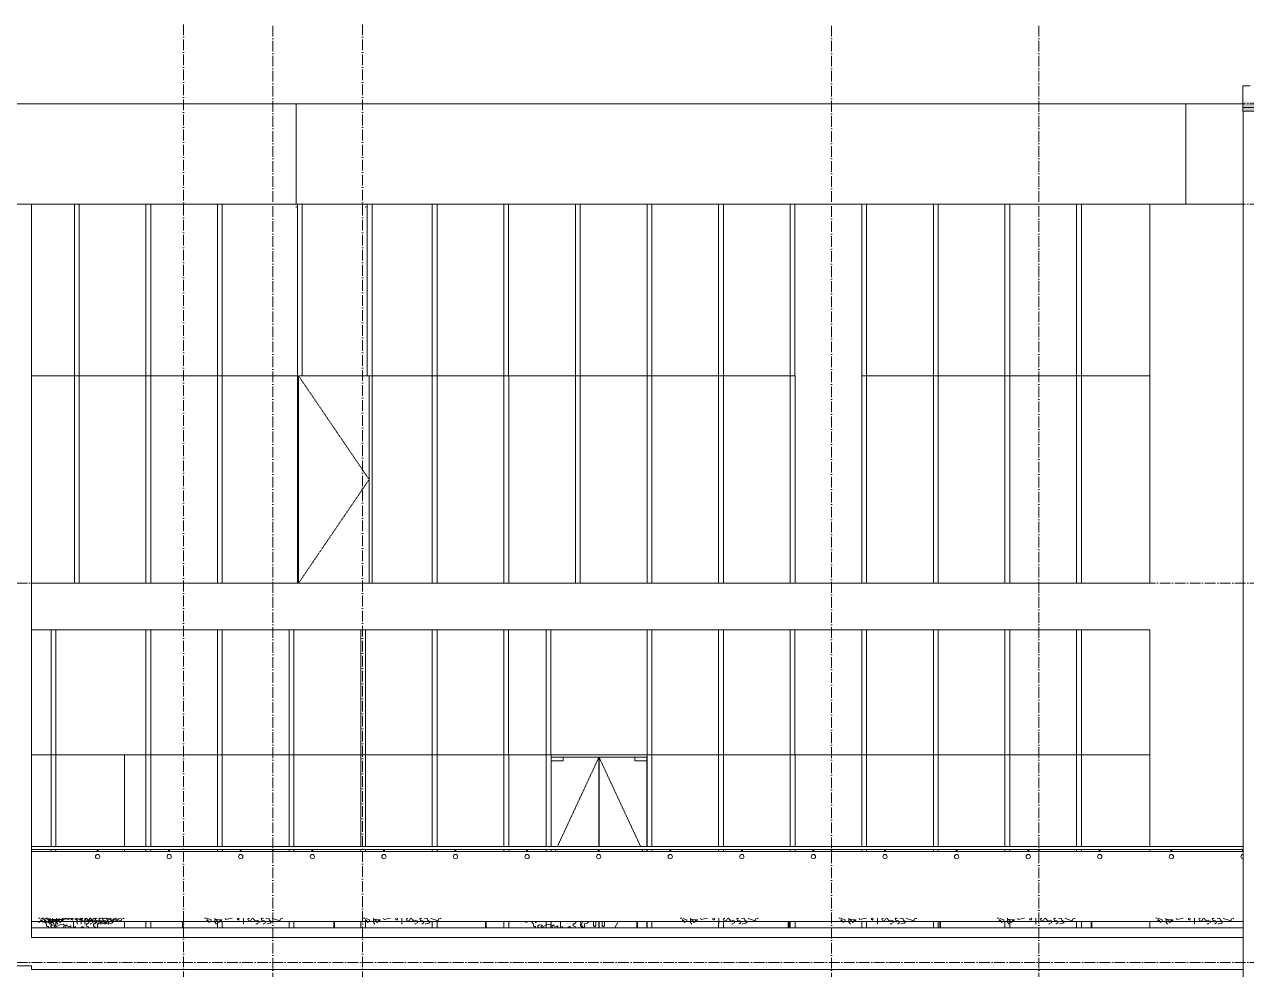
# Model space of a CAD drawing. Header units: millimetres. Extents: x -15601 to 112004, y -15912 to 94410.
# Drawn here: x 5729 to 22801, y 81200 to 94410 of the extents above; entities that cross this region are included whole.
import ezdxf

# ---------------------------------------------------------------- set-up
doc = ezdxf.new("R2010")
doc.units = ezdxf.units.MM
doc.linetypes.add('Dash 1_16_', pattern=[3.175, 1.5875, -1.5875])
doc.linetypes.add('Grid Line', pattern=[4.2, 3, -0.6, 0, -0.6])
for name, color, linetype, lineweight in [('A-DOOR', 31, 'Continuous', 5), ('A-DOOR-GLAZ', 152, 'Continuous', 5), ('A-GLAZ-CWMG', 55, 'Continuous', 5), ('CUA', 31, 'Continuous', 9), ('G-IMPT', 8, 'Continuous', 5), ('KINH', 152, 'Continuous', 5), ('L-SITE', 91, 'Continuous', 5), ('NET CAT', 3, 'Continuous', 5), ('NET THAY 1', 41, 'Continuous', 5), ('NET THAY 2', 55, 'Continuous', 5), ('NET-CAT', 3, 'Continuous', 15), ('NET-THAY', 2, 'Continuous', 9), ('TRUC', 225, 'Continuous', 5)]:
    doc.layers.add(name, color=color, linetype=linetype, lineweight=lineweight)

# ---------------------------------------------------------------- blocks, each defined once
blk = doc.blocks.new('Railing - NBS_RailInfillPnl_Post-V128-B-B')
at = {"layer": 'NET THAY 2'}
for p, q in [((-6441, 81920), (-6451, 81920)), ((-6451, 81920), (-6451, 81835)), ((-6441, 81835), (-6441, 81920))]:
    blk.add_line(p, q, dxfattribs=at)
blk = doc.blocks.new('Railing - Railing-1431376-B-B')
at = {"layer": 'NET THAY 1'}
blk.add_line((5825, 81785), (22751, 81785), dxfattribs=at)
for p in [(14387, -50), (16503, -50), (18619, -50), (20734, -50), (22850, -50), (24966, -50), (27081, -50)]:
    blk.add_blockref('Railing - NBS_RailInfillPnl_Post-V128-B-B', p)
blk = doc.blocks.new('Top Rail Type - Top Rail_Internal_-1431379-B-B')
at = {"layer": 'NET THAY 1'}
for p, q in [((5825, 82850), (22751, 82850)), ((5825, 81870), (7936, 81870)), ((7946, 81870), (10052, 81870)), ((10062, 81870), (12167, 81870)), ((12177, 81870), (14283, 81870)), ((14293, 81870), (16399, 81870)), ((16409, 81870), (18514, 81870)), ((18524, 81870), (20630, 81870)), ((20640, 81870), (22751, 81870))]:
    blk.add_line(p, q, dxfattribs=at)
blk = doc.blocks.new('Handrail Type - Handrail_Internal_-1431390-B-B')
at = {"layer": 'NET THAY 1'}
for p, q in [((22751, 82921), (5825, 82921)), ((5825, 82879), (22751, 82879))]:
    blk.add_line(p, q, dxfattribs=at)
blk = doc.blocks.new('ALB-RAILING 32 - ALB-BALUSTER-V132-B-B')
at = {"layer": 'NET THAY 1'}
blk.add_line((22744, 82885), (22744, 82850), dxfattribs=at)
for start, end in [(90, 180), (180, 270)]:
    blk.add_arc((22751, 82779), 30, start, end, dxfattribs=at)
blk = doc.blocks.new('ALB-RAILING 32 - ALB-BALUSTER-V133-B-B')
at = {"layer": 'NET THAY 1'}
for p, q in [((21744, 82885), (21744, 82850)), ((21758, 82850), (21758, 82885))]:
    blk.add_line(p, q, dxfattribs=at)
for start, end in [(0, 180), (180, 0)]:
    blk.add_arc((21751, 82779), 30, start, end, dxfattribs=at)
blk = doc.blocks.new('ALB-RAILING 32 - ALB-BALUSTER-V131-B-B')
at = {"layer": 'NET THAY 1'}
for p, q in [((323, 82935), (323, 82900)), ((337, 82900), (337, 82935))]:
    blk.add_line(p, q, dxfattribs=at)
for start, end in [(360, 180), (180, 0)]:
    blk.add_arc((330, 82829), 30, start, end, dxfattribs=at)
blk = doc.blocks.new('System Panel - Glazed-1983046-B-B')
at = {"layer": 'KINH'}
for p, q in [((21451, 89500), (20493, 89500)), ((20493, 86600), (21451, 86600))]:
    blk.add_line(p, q, dxfattribs=at)
blk = doc.blocks.new('System Panel - Glazed-1983042-B-B')
at = {"layer": 'KINH'}
for p, q in [((20426, 89500), (19493, 89500)), ((19493, 86600), (20426, 86600))]:
    blk.add_line(p, q, dxfattribs=at)
blk = doc.blocks.new('System Panel - Glazed-1983047-B-B')
at = {"layer": 'KINH'}
for p, q in [((11426, 89500), (10584, 89500)), ((10584, 86600), (11426, 86600))]:
    blk.add_line(p, q, dxfattribs=at)
blk = doc.blocks.new('M_Door-Curtain-Wall-Single-Glass - M_Door-Curtain-Wall-Single-Glass-1983043-B-B')
at = {"layer": 'A-DOOR'}
for p, q in [((9557, 89500), (10544, 89500)), ((9557, 89500), (9557, 86600)), ((10544, 86600), (10544, 89500)), ((10544, 86600), (9557, 86600))]:
    blk.add_line(p, q, dxfattribs=at)
at = {"layer": 'CUA', "linetype": 'Dash 1_16_', "lineweight": 5}
for p in [(9557, 89500), (9557, 86600)]:
    blk.add_line(p, (10544, 88050), dxfattribs=at)
blk = doc.blocks.new('System Panel - Glazed-1983048-B-B')
at = {"layer": 'KINH'}
for p, q in [((9544, 89500), (8493, 89500)), ((9544, 86600), (9544, 89500)), ((8493, 86600), (9544, 86600))]:
    blk.add_line(p, q, dxfattribs=at)
blk = doc.blocks.new('System Panel - Glazed-1983049-B-B')
at = {"layer": 'KINH'}
for p, q in [((6426, 89500), (5826, 89500)), ((5826, 89500), (5826, 86600)), ((5826, 86600), (6426, 86600))]:
    blk.add_line(p, q, dxfattribs=at)
blk = doc.blocks.new('System Panel - Glazed-V144-B-B')
at = {"layer": 'KINH'}
blk.add_line((21451, 84200), (20493, 84200), dxfattribs=at)
blk = doc.blocks.new('System Panel - Glazed-V145-B-B')
at = {"layer": 'KINH'}
blk.add_line((20426, 84200), (19493, 84200), dxfattribs=at)
blk = doc.blocks.new('CUA KINH BAN LE SAN MO 2 HUONG - Type 1-1983050-B-B')
at = {"layer": 'A-DOOR-GLAZ'}
for p, q in [((13754, 84169), (13253, 84169)), ((13754, 82920), (13754, 84169)), ((14257, 84169), (13755, 84169)), ((13755, 84169), (13755, 82920)), ((13088, 84119), (13088, 82920)), ((14422, 82920), (14422, 84119)), ((13088, 82880), (13088, 82850)), ((14422, 82850), (14422, 82880)), ((13088, 81870), (13088, 81785)), ((13754, 81786), (13754, 81870)), ((13755, 81870), (13755, 81786)), ((14422, 81785), (14422, 81870))]:
    blk.add_line(p, q, dxfattribs=at)
at = {"layer": 'CUA', "lineweight": 5}
for p, q in [((14426, 84200), (13084, 84200)), ((13087, 82920), (13087, 84170)), ((13087, 84170), (14423, 84170)), ((13253, 84169), (13088, 84169)), ((13088, 84169), (13088, 84119)), ((13253, 84119), (13253, 84169)), ((14422, 84169), (14257, 84169)), ((14257, 84169), (14257, 84119)), ((14422, 84119), (14422, 84169)), ((14423, 84170), (14423, 82920)), ((13088, 84119), (13253, 84119)), ((14257, 84119), (14422, 84119)), ((13087, 82850), (13087, 82880)), ((14423, 82880), (14423, 82850)), ((13087, 81785), (13087, 81870)), ((13679, 81870), (13679, 81850)), ((13709, 81850), (13709, 81870)), ((13800, 81870), (13800, 81850)), ((13830, 81850), (13830, 81870)), ((14423, 81870), (14423, 81785))]:
    blk.add_line(p, q, dxfattribs=at)
at = {"layer": 'CUA', "linetype": 'Dash 1_16_', "lineweight": 5}
for p, q in [((13754, 84169), (13174, 82920)), ((13754, 84169), (13174, 82920)), ((13755, 84169), (14336, 82920)), ((13755, 84169), (14336, 82920)), ((13155, 82880), (13141, 82850)), ((13155, 82880), (13141, 82850)), ((14355, 82880), (14369, 82850)), ((14355, 82880), (14369, 82850)), ((13492, 81870), (13531, 81786)), ((13492, 81870), (13531, 81786)), ((14018, 81870), (13979, 81786)), ((14018, 81870), (13979, 81786))]:
    blk.add_line(p, q, dxfattribs=at)
at = {"layer": 'CUA', "lineweight": 5, "flags": 128}
for points in [[(13679, 81850), (13679, 81849), (13679, 81847), (13679, 81846), (13679, 81844), (13679, 81843), (13679, 81842), (13679, 81840), (13679, 81839), (13679, 81838), (13679, 81836), (13679, 81835), (13679, 81834), (13679, 81833), (13679, 81831), (13679, 81830), (13679, 81829), (13679, 81828), (13679, 81827), (13679, 81826), (13679, 81825), (13679, 81824), (13679, 81823), (13679, 81822), (13679, 81821), (13679, 81821), (13679, 81820), (13679, 81819), (13679, 81818), (13679, 81818), (13679, 81817), (13679, 81817), (13679, 81816), (13679, 81816), (13679, 81816), (13679, 81816), (13679, 81815), (13679, 81815), (13679, 81815), (13679, 81815)], [(13679, 81815), (13679, 81815), (13679, 81815), (13679, 81815), (13679, 81816), (13679, 81816), (13679, 81816), (13679, 81817), (13679, 81817), (13679, 81818), (13679, 81818)], [(13694, 81800), (13694, 81800), (13693, 81800), (13693, 81800), (13692, 81800), (13691, 81800), (13691, 81800), (13690, 81801), (13690, 81801), (13689, 81801), (13689, 81801), (13688, 81801), (13688, 81802), (13687, 81802), (13686, 81802), (13686, 81803), (13685, 81803), (13685, 81803), (13685, 81804), (13684, 81804), (13684, 81805), (13683, 81805), (13683, 81805), (13683, 81806), (13682, 81806), (13682, 81807), (13682, 81807), (13681, 81808), (13681, 81808), (13681, 81809), (13680, 81810), (13680, 81810), (13680, 81811), (13680, 81811), (13680, 81812), (13680, 81812), (13680, 81813), (13680, 81814), (13679, 81814), (13679, 81815)], [(13709, 81814), (13709, 81814), (13709, 81813), (13709, 81813), (13709, 81812), (13709, 81811), (13709, 81811), (13709, 81810), (13708, 81810), (13708, 81809), (13708, 81809), (13708, 81808), (13707, 81808), (13707, 81807), (13707, 81807), (13706, 81806), (13706, 81806), (13706, 81805), (13705, 81805), (13705, 81804), (13704, 81804), (13704, 81803), (13704, 81803), (13703, 81803), (13703, 81802), (13702, 81802), (13702, 81802), (13701, 81801), (13700, 81801), (13700, 81801), (13699, 81801), (13699, 81801), (13698, 81800), (13698, 81800), (13697, 81800), (13696, 81800), (13696, 81800), (13695, 81800), (13695, 81800), (13694, 81800)], [(13709, 81815), (13709, 81815), (13709, 81815), (13709, 81815), (13709, 81815), (13709, 81816), (13709, 81816), (13709, 81816), (13709, 81817), (13709, 81817), (13709, 81818), (13709, 81818), (13709, 81819), (13709, 81820), (13709, 81820), (13709, 81821), (13709, 81822), (13709, 81823), (13709, 81824), (13709, 81825), (13709, 81826), (13709, 81827), (13709, 81828), (13709, 81829), (13709, 81830), (13709, 81831), (13709, 81832), (13709, 81834), (13709, 81835), (13709, 81836), (13709, 81837), (13709, 81839), (13709, 81840), (13709, 81841), (13709, 81843), (13709, 81844), (13709, 81845), (13709, 81847), (13709, 81848), (13709, 81850), (13709, 81850)], [(13709, 81818), (13709, 81818), (13709, 81817), (13709, 81817), (13709, 81816), (13709, 81816), (13709, 81816), (13709, 81816), (13709, 81815), (13709, 81815), (13709, 81815), (13709, 81815)], [(13800, 81850), (13800, 81849), (13800, 81847), (13800, 81846), (13800, 81844), (13800, 81843), (13800, 81842), (13800, 81840), (13800, 81839), (13800, 81838), (13800, 81836), (13800, 81835), (13800, 81834), (13800, 81833), (13800, 81831), (13800, 81830), (13800, 81829), (13800, 81828), (13800, 81827), (13800, 81826), (13800, 81825), (13800, 81824), (13800, 81823), (13800, 81822), (13800, 81821), (13800, 81821), (13800, 81820), (13800, 81819), (13800, 81818), (13800, 81818), (13800, 81817), (13800, 81817), (13800, 81816), (13800, 81816), (13800, 81816), (13800, 81816), (13800, 81815), (13800, 81815), (13800, 81815), (13800, 81815)], [(13800, 81815), (13800, 81815), (13800, 81815), (13800, 81815), (13800, 81816), (13800, 81816), (13800, 81816), (13800, 81817), (13800, 81817), (13800, 81818), (13800, 81818)], [(13815, 81800), (13815, 81800), (13814, 81800), (13814, 81800), (13813, 81800), (13812, 81800), (13812, 81800), (13811, 81801), (13811, 81801), (13810, 81801), (13810, 81801), (13809, 81801), (13809, 81802), (13808, 81802), (13807, 81802), (13807, 81803), (13806, 81803), (13806, 81803), (13806, 81804), (13805, 81804), (13805, 81805), (13804, 81805), (13804, 81805), (13804, 81806), (13803, 81806), (13803, 81807), (13803, 81807), (13802, 81808), (13802, 81808), (13802, 81809), (13801, 81810), (13801, 81810), (13801, 81811), (13801, 81811), (13801, 81812), (13801, 81812), (13801, 81813), (13801, 81814), (13800, 81814), (13800, 81815)], [(13830, 81814), (13830, 81814), (13830, 81813), (13830, 81813), (13830, 81812), (13830, 81811), (13830, 81811), (13830, 81810), (13829, 81810), (13829, 81809), (13829, 81809), (13829, 81808), (13828, 81808), (13828, 81807), (13828, 81807), (13827, 81806), (13827, 81806), (13827, 81805), (13826, 81805), (13826, 81804), (13825, 81804), (13825, 81803), (13825, 81803), (13824, 81803), (13824, 81802), (13823, 81802), (13823, 81802), (13822, 81801), (13821, 81801), (13821, 81801), (13820, 81801), (13820, 81801), (13819, 81800), (13819, 81800), (13818, 81800), (13817, 81800), (13817, 81800), (13816, 81800), (13816, 81800), (13815, 81800)], [(13830, 81815), (13830, 81815), (13830, 81815), (13830, 81815), (13830, 81815), (13830, 81816), (13830, 81816), (13830, 81816), (13830, 81817), (13830, 81817), (13830, 81818), (13830, 81818), (13830, 81819), (13830, 81820), (13830, 81820), (13830, 81821), (13830, 81822), (13830, 81823), (13830, 81824), (13830, 81825), (13830, 81826), (13830, 81827), (13830, 81828), (13830, 81829), (13830, 81830), (13830, 81831), (13830, 81832), (13830, 81834), (13830, 81835), (13830, 81836), (13830, 81837), (13830, 81839), (13830, 81840), (13830, 81841), (13830, 81843), (13830, 81844), (13830, 81845), (13830, 81847), (13830, 81848), (13830, 81850), (13830, 81850)], [(13830, 81818), (13830, 81818), (13830, 81817), (13830, 81817), (13830, 81816), (13830, 81816), (13830, 81816), (13830, 81816), (13830, 81815), (13830, 81815), (13830, 81815), (13830, 81815)]]:
    blk.add_lwpolyline(points, dxfattribs=at)
at = {"layer": 'CUA', "lineweight": 5}
for centre, start, end in [((13694, 81815), 150, 270), ((13694, 81815), 180, 0), ((13694, 81815), 270, 30), ((13815, 81815), 150, 270), ((13815, 81815), 180, 0), ((13815, 81815), 270, 30)]:
    blk.add_arc(centre, 15, start, end, dxfattribs=at)
blk = doc.blocks.new('System Panel - Glazed-1983071-B-B')
at = {"layer": 'KINH'}
blk.add_line((13017, 84200), (12493, 84200), dxfattribs=at)
blk = doc.blocks.new('System Panel - Glazed-1983072-B-B')
at = {"layer": 'KINH'}
for p, q in [((7426, 84200), (7125, 84200)), ((7125, 84200), (7125, 82921)), ((7125, 82879), (7125, 82850)), ((7125, 81870), (7125, 81785))]:
    blk.add_line(p, q, dxfattribs=at)
blk = doc.blocks.new('System Panel - Glazed-1983095-B-B')
at = {"layer": 'KINH'}
for p, q in [((7125, 84200), (6167, 84200)), ((7125, 82921), (7125, 84200)), ((7125, 82850), (7125, 82879)), ((7125, 81785), (7125, 81870))]:
    blk.add_line(p, q, dxfattribs=at)
blk = doc.blocks.new('System Panel - Glazed-1983099-B-B')
at = {"layer": 'KINH'}
blk.add_line((6101, 84200), (5825, 84200), dxfattribs=at)
blk = doc.blocks.new('CAY XANH 1 - CAY XANH_dwg-V151-B-B')
at = {"layer": 'G-IMPT', "flags": 128}
for points in [[(5927, 81870), (5931, 81859), (5956, 81870)], [(6065, 81785), (6065, 81800), (6040, 81800), (6037, 81816), (6037, 81834), (6015, 81862), (6015, 81870)], [(6060, 81870), (6068, 81859), (6077, 81862), (6079, 81870)], [(6151, 81822), (6118, 81825), (6099, 81812), (6099, 81800), (6105, 81788), (6105, 81785)], [(6142, 81785), (6142, 81809), (6161, 81812), (6151, 81822)], [(6274, 81785), (6282, 81822), (6273, 81835), (6232, 81831), (6144, 81785)], [(6378, 81785), (6376, 81810), (6348, 81797), (6320, 81813), (6320, 81825), (6298, 81810), (6300, 81785)], [(6448, 81785), (6441, 81803), (6422, 81785)], [(6558, 81785), (6540, 81800), (6516, 81785)], [(6630, 81870), (6630, 81859), (6608, 81838), (6593, 81840), (6593, 81813), (6624, 81797), (6629, 81785)], [(6712, 81870), (6720, 81853), (6695, 81838), (6695, 81810), (6707, 81797), (6732, 81785)], [(6740, 81785), (6754, 81807), (6745, 81840), (6788, 81850), (6807, 81868)]]:
    blk.add_lwpolyline(points, dxfattribs=at)
blk = doc.blocks.new('CAY XANH 1 - CAY XANH_dwg-V152-B-B')
at = {"layer": 'G-IMPT'}
blk.add_line((6412, 81785), (6412, 81797), dxfattribs=at)
at = {"layer": 'G-IMPT', "flags": 128}
for points in [[(6412, 81797), (6412, 81813), (6412, 81831), (6412, 81859), (6412, 81870)], [(6412, 81870), (6412, 81856), (6412, 81859), (6412, 81870)], [(6412, 81870), (6412, 81856), (6412, 81835), (6412, 81837), (6412, 81810), (6412, 81794), (6412, 81785)], [(6412, 81870), (6412, 81856), (6412, 81868)], [(6412, 81870), (6412, 81850), (6412, 81835), (6412, 81807), (6412, 81794), (6412, 81785)], [(6412, 81785), (6412, 81804), (6412, 81837), (6412, 81847), (6412, 81865), (6412, 81870)], [(6412, 81785), (6412, 81819), (6412, 81832), (6412, 81828), (6412, 81785)], [(6412, 81819), (6412, 81822), (6412, 81809), (6412, 81797), (6412, 81785)], [(6412, 81785), (6412, 81807), (6412, 81794), (6412, 81810), (6412, 81822), (6412, 81807), (6412, 81785)], [(6412, 81785), (6412, 81806), (6412, 81809), (6412, 81819)], [(6412, 81785), (6412, 81801), (6412, 81785)], [(6412, 81785), (6412, 81797), (6412, 81785)]]:
    blk.add_lwpolyline(points, dxfattribs=at)
blk = doc.blocks.new('CAY XANH 1 - CAY XANH 1-V153-B-B')
for name in ['CAY XANH 1 - CAY XANH_dwg-V151-B-B', 'CAY XANH 1 - CAY XANH_dwg-V152-B-B']:
    blk.add_blockref(name, (0, 0))
blk = doc.blocks.new('CAY XANH 1 - CAY XANH_dwg-1404436-B-B')
at = {"layer": 'G-IMPT'}
blk.add_line((-3134, 81919), (-3159, 81919), dxfattribs=at)
at = {"layer": 'G-IMPT', "flags": 128}
blk.add_lwpolyline([(-3083, 81902), (-3118, 81915), (-3130, 81884), (-3108, 81884), (-3099, 81859), (-3071, 81872), (-3068, 81893)], close=True, dxfattribs=at)
for points in [[(-2994, 81835), (-3015, 81862), (-3015, 81893), (-3006, 81900), (-2978, 81881), (-2962, 81859), (-2954, 81862), (-2947, 81884), (-2938, 81890), (-2926, 81877), (-2919, 81893), (-3016, 81904), (-3016, 81920)], [(-2873, 81920), (-2866, 81900), (-2776, 81918)], [(-2701, 81920), (-2701, 81903), (-2683, 81890), (-2680, 81912), (-2677, 81920)], [(-2537, 81918), (-2555, 81906), (-2543, 81875), (-2512, 81884), (-2500, 81915), (-2487, 81920)], [(-2484, 81920), (-2472, 81900), (-2450, 81875), (-2415, 81891)], [(-2415, 81845), (-2422, 81838), (-2438, 81840), (-2438, 81835)], [(-2405, 81885), (-2400, 81875), (-2400, 81859), (-2405, 81854)], [(-2369, 81920), (-2360, 81884), (-2323, 81881), (-2310, 81853), (-2335, 81838), (-2335, 81835)], [(-2341, 81920), (-2348, 81915), (-2366, 81920)], [(-2269, 81920), (-2298, 81912), (-2298, 81920)], [(-2284, 81835), (-2286, 81840), (-2242, 81850), (-2224, 81868), (-2254, 81890), (-2264, 81920)], [(-2209, 81920), (-2211, 81915), (-2110, 81881), (-2101, 81909), (-2069, 81915), (-2076, 81920)]]:
    blk.add_lwpolyline(points, dxfattribs=at)
blk = doc.blocks.new('CAY XANH 1 - CAY XANH_dwg-1404435-B-B')
at = {"layer": 'G-IMPT'}
for p, q in [((-2618, 81920), (-2618, 81916)), ((-2618, 81916), (-2618, 81920))]:
    blk.add_line(p, q, dxfattribs=at)
at = {"layer": 'G-IMPT', "flags": 128}
for points in [[(-2618, 81835), (-2618, 81859), (-2618, 81890), (-2618, 81896), (-2618, 81877), (-2618, 81856), (-2618, 81859), (-2618, 81881), (-2618, 81887), (-2618, 81874), (-2618, 81890), (-2618, 81900), (-2618, 81920)], [(-2618, 81920), (-2618, 81896), (-2618, 81915), (-2618, 81920)], [(-2618, 81920), (-2618, 81900), (-2618, 81887), (-2618, 81909), (-2618, 81920)], [(-2618, 81920), (-2618, 81915), (-2618, 81903), (-2618, 81872), (-2618, 81881), (-2618, 81912), (-2618, 81918), (-2618, 81896), (-2618, 81872), (-2618, 81890), (-2618, 81872), (-2618, 81856), (-2618, 81835)], [(-2618, 81920), (-2618, 81912), (-2618, 81878), (-2618, 81906), (-2618, 81912), (-2618, 81920)], [(-2618, 81920), (-2618, 81912), (-2618, 81918), (-2618, 81881), (-2618, 81878), (-2618, 81850), (-2618, 81835)], [(-2618, 81835), (-2618, 81837), (-2618, 81847), (-2618, 81865), (-2618, 81887), (-2618, 81918), (-2618, 81909), (-2618, 81920)], [(-2618, 81899), (-2618, 81912), (-2618, 81881)], [(-2618, 81881), (-2618, 81856), (-2618, 81868), (-2618, 81890), (-2618, 81899)], [(-2618, 81835), (-2618, 81837), (-2618, 81835)]]:
    blk.add_lwpolyline(points, dxfattribs=at)
blk = doc.blocks.new('CAY XANH 1 - CAY XANH 1-1405520-B-B')
for name in ['CAY XANH 1 - CAY XANH_dwg-1404436-B-B', 'CAY XANH 1 - CAY XANH_dwg-1404435-B-B']:
    blk.add_blockref(name, (0, 0))
blk = doc.blocks.new('CAY XANH 1 - CAY XANH_dwg-V154-B-B')
at = {"layer": 'G-IMPT', "flags": 128}
for points in [[(12730, 81870), (12734, 81859), (12757, 81869)], [(12868, 81785), (12868, 81800), (12843, 81800), (12840, 81816), (12840, 81834), (12818, 81862), (12818, 81870)], [(12863, 81870), (12871, 81859), (12880, 81862), (12882, 81870)], [(12954, 81822), (12920, 81825), (12902, 81812), (12902, 81800), (12908, 81788), (12908, 81785)], [(12945, 81785), (12945, 81809), (12964, 81812), (12954, 81822)], [(13077, 81785), (13085, 81822), (13076, 81835), (13035, 81831), (12947, 81785)], [(13181, 81785), (13179, 81810), (13151, 81797), (13123, 81813), (13123, 81825), (13101, 81810), (13103, 81785)], [(13250, 81786), (13243, 81803), (13225, 81785)], [(13359, 81786), (13343, 81800), (13321, 81786)], [(13433, 81870), (13433, 81859), (13411, 81838), (13396, 81840), (13396, 81813), (13427, 81797), (13431, 81786)], [(13515, 81870), (13523, 81853), (13498, 81838), (13498, 81810), (13510, 81797), (13535, 81785)], [(13544, 81786), (13557, 81807), (13548, 81840), (13591, 81850), (13609, 81868)]]:
    blk.add_lwpolyline(points, dxfattribs=at)
blk = doc.blocks.new('CAY XANH 1 - CAY XANH 1-V155-B-B')
for name, p in [('CAY XANH 1 - CAY XANH_dwg-V154-B-B', (0, 0)), ('CAY XANH 1 - CAY XANH_dwg-V152-B-B', (6803, 0))]:
    blk.add_blockref(name, p)
blk = doc.blocks.new('Rectangular Mullion - Rectangular Mullion-1978659-B-B')
at = {"layer": 'A-GLAZ-CWMG'}
for p, q in [((20426, 89500), (20493, 89500)), ((20426, 89500), (20426, 86600)), ((20493, 89500), (20493, 86600)), ((20493, 86600), (20426, 86600))]:
    blk.add_line(p, q, dxfattribs=at)
blk = doc.blocks.new('Rectangular Mullion - Rectangular Mullion-V176-B-B')
at = {"layer": 'A-GLAZ-CWMG'}
for p, q in [((10544, 89500), (10584, 89500)), ((10584, 89500), (10584, 86600)), ((10584, 86600), (10544, 86600))]:
    blk.add_line(p, q, dxfattribs=at)
blk = doc.blocks.new('Rectangular Mullion - Rectangular Mullion-V177-B-B')
at = {"layer": 'A-GLAZ-CWMG'}
for p, q in [((20426, 84200), (20493, 84200)), ((20426, 84200), (20426, 82921)), ((20493, 84200), (20493, 82921)), ((20426, 82879), (20426, 82850)), ((20493, 82879), (20493, 82850)), ((20426, 81870), (20426, 81785)), ((20493, 81870), (20493, 81785))]:
    blk.add_line(p, q, dxfattribs=at)
blk = doc.blocks.new('Rectangular Mullion - Rectangular Mullion-V178-B-B')
at = {"layer": 'A-GLAZ-CWMG'}
for p, q in [((19426, 84200), (19493, 84200)), ((19426, 84200), (19426, 82921)), ((19493, 84200), (19493, 82921)), ((19426, 82879), (19426, 82850)), ((19493, 82879), (19493, 82850)), ((19426, 81870), (19426, 81785)), ((19493, 81870), (19493, 81785))]:
    blk.add_line(p, q, dxfattribs=at)
blk = doc.blocks.new('Rectangular Mullion - Rectangular Mullion-V179-B-B')
at = {"layer": 'A-GLAZ-CWMG'}
for p, q in [((18426, 84200), (18493, 84200)), ((18426, 84200), (18426, 82921)), ((18493, 84200), (18493, 82921)), ((18426, 82879), (18426, 82850)), ((18493, 82879), (18493, 82850)), ((18426, 81870), (18426, 81785)), ((18493, 81870), (18493, 81785))]:
    blk.add_line(p, q, dxfattribs=at)
blk = doc.blocks.new('Rectangular Mullion - Rectangular Mullion-V180-B-B')
at = {"layer": 'A-GLAZ-CWMG'}
for p, q in [((17426, 84200), (17493, 84200)), ((17426, 84200), (17426, 82921)), ((17493, 84200), (17493, 82921)), ((17426, 82879), (17426, 82850)), ((17493, 82879), (17493, 82850)), ((17426, 81870), (17426, 81785)), ((17493, 81870), (17493, 81785))]:
    blk.add_line(p, q, dxfattribs=at)
blk = doc.blocks.new('Rectangular Mullion - Rectangular Mullion-V181-B-B')
at = {"layer": 'A-GLAZ-CWMG'}
for p, q in [((16426, 84200), (16493, 84200)), ((16426, 84200), (16426, 82920)), ((16493, 84200), (16493, 82920)), ((16426, 82880), (16426, 82850)), ((16493, 82880), (16493, 82850)), ((16426, 81870), (16426, 81785)), ((16493, 81870), (16493, 81785))]:
    blk.add_line(p, q, dxfattribs=at)
blk = doc.blocks.new('Rectangular Mullion - Rectangular Mullion-V182-B-B')
at = {"layer": 'A-GLAZ-CWMG'}
for p, q in [((11426, 84200), (11493, 84200)), ((11426, 84200), (11426, 82921)), ((11493, 84200), (11493, 82921)), ((11426, 82879), (11426, 82850)), ((11493, 82879), (11493, 82850)), ((11426, 81870), (11426, 81785)), ((11493, 81870), (11493, 81785))]:
    blk.add_line(p, q, dxfattribs=at)
blk = doc.blocks.new('Rectangular Mullion - Rectangular Mullion-V183-B-B')
at = {"layer": 'A-GLAZ-CWMG'}
for p, q in [((10426, 84200), (10493, 84200)), ((10426, 84200), (10426, 82921)), ((10493, 84200), (10493, 82921)), ((10426, 82879), (10426, 82850)), ((10493, 82879), (10493, 82850)), ((10426, 81870), (10426, 81785)), ((10493, 81870), (10493, 81785))]:
    blk.add_line(p, q, dxfattribs=at)
blk = doc.blocks.new('Rectangular Mullion - Rectangular Mullion-V184-B-B')
at = {"layer": 'A-GLAZ-CWMG'}
for p, q in [((9426, 84200), (9493, 84200)), ((9426, 84200), (9426, 82921)), ((9493, 84200), (9493, 82921)), ((9426, 82879), (9426, 82850)), ((9493, 82879), (9493, 82850)), ((9426, 81870), (9426, 81785)), ((9493, 81870), (9493, 81785))]:
    blk.add_line(p, q, dxfattribs=at)
blk = doc.blocks.new('Rectangular Mullion - Rectangular Mullion-V185-B-B')
at = {"layer": 'A-GLAZ-CWMG'}
for p, q in [((8426, 84200), (8493, 84200)), ((8426, 84200), (8426, 82921)), ((8493, 84200), (8493, 82921)), ((8426, 82879), (8426, 82850)), ((8493, 82879), (8493, 82850)), ((8426, 81870), (8426, 81785)), ((8493, 81870), (8493, 81785))]:
    blk.add_line(p, q, dxfattribs=at)
blk = doc.blocks.new('Rectangular Mullion - Rectangular Mullion-V186-B-B')
at = {"layer": 'A-GLAZ-CWMG'}
for p, q in [((7426, 84200), (7493, 84200)), ((7426, 84200), (7426, 82921)), ((7493, 84200), (7493, 82921)), ((7426, 82879), (7426, 82850)), ((7493, 82879), (7493, 82850)), ((7426, 81870), (7426, 81785)), ((7493, 81870), (7493, 81785))]:
    blk.add_line(p, q, dxfattribs=at)
blk = doc.blocks.new('Rectangular Mullion - Rectangular Mullion-1978710-B-B')
at = {"layer": 'A-GLAZ-CWMG'}
for p, q in [((6101, 84200), (6167, 84200)), ((6101, 84200), (6101, 82921)), ((6167, 84200), (6167, 82921)), ((6101, 82879), (6101, 82850)), ((6167, 82879), (6167, 82850)), ((6101, 81870), (6101, 81785)), ((6167, 81870), (6167, 81785))]:
    blk.add_line(p, q, dxfattribs=at)
blk = doc.blocks.new('ALC1807-ASCENT PLAZA-KET CAU 2_rvt-1-B-B')
at = {"layer": 'NET CAT', "color": 50, "lineweight": 15}
blk.add_line((22751, -8950), (22751, 93200), dxfattribs=at)

msp = doc.modelspace()

# ---------------------------------------------------------------- hatches: boundary and pattern name
at = {"layer": 'NET CAT', "lineweight": 9}
msp.add_hatch(color=7, dxfattribs=at).paths.add_polyline_path([(22750.5, 93200), (28200.5, 93200), (28200.5, 93330), (22750.5, 93330)])

# ---------------------------------------------------------------- linework, layer by layer
at = {"layer": 'A-GLAZ-CWMG'}
for p, q in [((6426, 91900), (6492.6, 91900)), ((6426, 91900), (6426, 89500)), ((6492.6, 91900), (6492.6, 89500)), ((7426, 91900), (7492.6, 91900)), ((7426, 91900), (7426, 89500)), ((7492.6, 91900), (7492.6, 89500)), ((8426, 91900), (8492.6, 91900)), ((8426, 91900), (8426, 89500)), ((8492.6, 91900), (8492.6, 89500)), ((9543.9, 91900), (9543.9, 89500)), ((9610.6, 91900), (9610.6, 89500)), ((10517.3, 91900), (10517.3, 89500)), ((10583.9, 91900), (10583.9, 89500)), ((11426, 91900), (11492.6, 91900)), ((11426, 91900), (11426, 89500)), ((11492.6, 91900), (11492.6, 89500)), ((12426, 91900), (12492.6, 91900)), ((12426, 91900), (12426, 89500)), ((12492.6, 91900), (12492.6, 89500)), ((13426, 91900), (13492.6, 91900)), ((13426, 91900), (13426, 89500)), ((13492.6, 91900), (13492.6, 89500)), ((14426, 91900), (14492.6, 91900)), ((14426, 91900), (14426, 89500)), ((14492.6, 91900), (14492.6, 89500)), ((15426, 91900), (15492.6, 91900)), ((15426, 91900), (15426, 89500)), ((15492.6, 91900), (15492.6, 89500)), ((16426, 91900), (16492.6, 91900)), ((16426, 91900), (16426, 89500)), ((16492.6, 91900), (16492.6, 89500)), ((17426, 91900), (17492.6, 91900)), ((17426, 91900), (17426, 89500)), ((17492.6, 91900), (17492.6, 89500)), ((18426, 91900), (18492.6, 91900)), ((18426, 91900), (18426, 89500)), ((18492.6, 91900), (18492.6, 89500)), ((19426, 91900), (19492.6, 91900)), ((19426, 91900), (19426, 89500)), ((19492.6, 91900), (19492.6, 89500)), ((20426, 91900), (20492.6, 91900)), ((20426, 91900), (20426, 89500)), ((20492.6, 91900), (20492.6, 89500)), ((6492.6, 89500), (6426, 89500)), ((7492.6, 89500), (7426, 89500)), ((8492.6, 89500), (8426, 89500)), ((11492.6, 89500), (11426, 89500)), ((12492.6, 89500), (12426, 89500)), ((13492.6, 89500), (13426, 89500)), ((14492.6, 89500), (14426, 89500)), ((15492.6, 89500), (15426, 89500)), ((16492.6, 89500), (16426, 89500)), ((17492.6, 89500), (17426, 89500)), ((18492.6, 89500), (18426, 89500)), ((19492.6, 89500), (19426, 89500)), ((20492.6, 89500), (20426, 89500)), ((6100.6, 85950), (6167.3, 85950)), ((6100.6, 85950), (6100.6, 84200)), ((6167.3, 85950), (6167.3, 84200)), ((7426, 85950), (7492.6, 85950)), ((7426, 85950), (7426, 84200)), ((7492.6, 85950), (7492.6, 84200)), ((8426, 85950), (8492.6, 85950)), ((8426, 85950), (8426, 84200)), ((8492.6, 85950), (8492.6, 84200)), ((9426, 85950), (9492.6, 85950)), ((9426, 85950), (9426, 84200)), ((9492.6, 85950), (9492.6, 84200)), ((10426, 85950), (10492.6, 85950)), ((10426, 85950), (10426, 84200)), ((10492.6, 85950), (10492.6, 84200)), ((11426, 85950), (11492.6, 85950)), ((11426, 85950), (11426, 84200)), ((11492.6, 85950), (11492.6, 84200)), ((12426, 85950), (12492.6, 85950)), ((12426, 85950), (12426, 84200)), ((12492.6, 85950), (12492.6, 84200)), ((13017.3, 85950), (13083.9, 85950)), ((13017.3, 85950), (13017.3, 84200)), ((13083.9, 85950), (13083.9, 84200)), ((14426, 85950), (14492.6, 85950)), ((14426, 85950), (14426, 84200)), ((14492.6, 85950), (14492.6, 84200)), ((15426, 85950), (15492.6, 85950)), ((15426, 85950), (15426, 84200)), ((15492.6, 85950), (15492.6, 84200)), ((16426, 85950), (16492.6, 85950)), ((16426, 85950), (16426, 84200)), ((16492.6, 85950), (16492.6, 84200)), ((17426, 85950), (17492.6, 85950)), ((17426, 85950), (17426, 84200)), ((17492.6, 85950), (17492.6, 84200)), ((18426, 85950), (18492.6, 85950)), ((18426, 85950), (18426, 84200)), ((18492.6, 85950), (18492.6, 84200)), ((19426, 85950), (19492.6, 85950)), ((19426, 85950), (19426, 84200)), ((19492.6, 85950), (19492.6, 84200)), ((20426, 85950), (20492.6, 85950)), ((20426, 85950), (20426, 84200)), ((20492.6, 85950), (20492.6, 84200)), ((6167.3, 84200), (6100.6, 84200)), ((7492.6, 84200), (7426, 84200)), ((8492.6, 84200), (8426, 84200)), ((9492.6, 84200), (9426, 84200)), ((10492.6, 84200), (10426, 84200)), ((11492.6, 84200), (11426, 84200)), ((12492.6, 84200), (12426, 84200)), ((13083.9, 84200), (13017.3, 84200)), ((14492.6, 84200), (14426, 84200)), ((15492.6, 84200), (15426, 84200)), ((16492.6, 84200), (16426, 84200)), ((17492.6, 84200), (17426, 84200)), ((18492.6, 84200), (18426, 84200)), ((19492.6, 84200), (19426, 84200)), ((20492.6, 84200), (20426, 84200))]:
    msp.add_line(p, q, dxfattribs=at)
at = {"layer": 'NET-CAT'}
for p, q in [((22850.5, 93550), (22750.5, 93550)), ((22750.5, 93550), (22750.5, 93250)), ((28200.5, 93250), (22750.5, 93250)), ((22750.5, 93250), (22750.5, 93200)), ((22750.5, 93250), (22850.5, 93250)), ((22750.5, 93200), (28200.5, 93200))]:
    msp.add_line(p, q, dxfattribs=at)
at = {"layer": 'NET-THAY'}
for p, q in [((22750.5, 93300), (1901.4, 93300)), ((9525.4, 91900), (9525.4, 93300)), ((21950.3, 91900), (21950.3, 93300)), ((1350.5, 91900), (22750.5, 91900)), ((5825.3, 91900), (5825.3, 81650)), ((9525.4, 91850), (9525.4, 91865)), ((10498.7, 91850), (10498.7, 91865)), ((21450.6, 91900), (21450.6, 86600)), ((5825.5, 86550), (5825.5, 86400)), ((21450.5, 85950), (5825.5, 85950)), ((21450.5, 85950), (21450.5, 82921.2)), ((21450.5, 82878.9), (21450.5, 82850)), ((21450.5, 81870), (21450.5, 81785)), ((22750.5, 81650), (5825.3, 81650)), ((2865.6, 81250), (5825.3, 81250)), ((5825.3, 81250), (5825.3, 81200)), ((5825.3, 81200), (22750.5, 81200))]:
    msp.add_line(p, q, dxfattribs=at)
msp.add_lwpolyline([(21450.6, 86600), (5825.5, 86600)], dxfattribs=at)
at = {"layer": 'TRUC', "linetype": 'Grid Line', "ltscale": 50}
for p, q in [((7950.5, -8898.8), (7950.5, 94410.5)), ((9200.5, -11438.8), (9200.5, 94410.5)), ((10450.5, -8898.8), (10450.5, 94410.5)), ((17000.5, -11438.8), (17000.5, 94410.5)), ((19900.5, -11438.8), (19900.5, 94410.5)), ((-15600.6, 93300), (107247.8, 93300)), ((-15600.6, 91900), (107850.5, 91900)), ((-15600.6, 86600), (108517.8, 86600)), ((-15600.6, 81300), (108517.8, 81300))]:
    msp.add_line(p, q, dxfattribs=at)

# ---------------------------------------------------------------- block references
at = {"lineweight": 5}
msp.add_blockref('ALC1807-ASCENT PLAZA-KET CAU 2_rvt-1-B-B', (0, 0), dxfattribs=at)
at = {"layer": 'A-GLAZ-CWMG'}
for name, p in [('Rectangular Mullion - Rectangular Mullion-1978659-B-B', (-14000, 0)), ('Rectangular Mullion - Rectangular Mullion-1978659-B-B', (-13000, 0)), ('Rectangular Mullion - Rectangular Mullion-1978659-B-B', (-12000, 0)), ('Rectangular Mullion - Rectangular Mullion-V176-B-B', (0, 0)), ('Rectangular Mullion - Rectangular Mullion-1978659-B-B', (-9000, 0)), ('Rectangular Mullion - Rectangular Mullion-1978659-B-B', (-8000, 0)), ('Rectangular Mullion - Rectangular Mullion-1978659-B-B', (-7000, 0)), ('Rectangular Mullion - Rectangular Mullion-1978659-B-B', (-6000, 0)), ('Rectangular Mullion - Rectangular Mullion-1978659-B-B', (-5000, 0)), ('Rectangular Mullion - Rectangular Mullion-1978659-B-B', (-4000, 0)), ('Rectangular Mullion - Rectangular Mullion-1978659-B-B', (-3000, 0)), ('Rectangular Mullion - Rectangular Mullion-1978659-B-B', (-2000, 0)), ('Rectangular Mullion - Rectangular Mullion-1978659-B-B', (-1000, 0)), ('Rectangular Mullion - Rectangular Mullion-1978659-B-B', (0, 0)), ('Rectangular Mullion - Rectangular Mullion-1978710-B-B', (0, 0)), ('Rectangular Mullion - Rectangular Mullion-V186-B-B', (0, 0)), ('Rectangular Mullion - Rectangular Mullion-V185-B-B', (0, 0)), ('Rectangular Mullion - Rectangular Mullion-V184-B-B', (0, 0)), ('Rectangular Mullion - Rectangular Mullion-V183-B-B', (0, 0)), ('Rectangular Mullion - Rectangular Mullion-V182-B-B', (0, 0)), ('Rectangular Mullion - Rectangular Mullion-V181-B-B', (-4000, 0)), ('Rectangular Mullion - Rectangular Mullion-V181-B-B', (-3408.7, 0)), ('Rectangular Mullion - Rectangular Mullion-V181-B-B', (-2000, 0)), ('Rectangular Mullion - Rectangular Mullion-V181-B-B', (-1000, 0)), ('Rectangular Mullion - Rectangular Mullion-V181-B-B', (0, 0)), ('Rectangular Mullion - Rectangular Mullion-V180-B-B', (0, 0)), ('Rectangular Mullion - Rectangular Mullion-V179-B-B', (0, 0)), ('Rectangular Mullion - Rectangular Mullion-V178-B-B', (0, 0)), ('Rectangular Mullion - Rectangular Mullion-V177-B-B', (0, 0))]:
    msp.add_blockref(name, p, dxfattribs=at)
at = {"layer": 'CUA'}
for name in ['M_Door-Curtain-Wall-Single-Glass - M_Door-Curtain-Wall-Single-Glass-1983043-B-B', 'CUA KINH BAN LE SAN MO 2 HUONG - Type 1-1983050-B-B']:
    msp.add_blockref(name, (0, 0), dxfattribs=at)
at = {"layer": 'KINH'}
for name, p in [('System Panel - Glazed-1983049-B-B', (0, 0)), ('System Panel - Glazed-1983042-B-B', (-13000, 0)), ('System Panel - Glazed-1983042-B-B', (-12000, 0)), ('System Panel - Glazed-1983048-B-B', (0, 0)), ('System Panel - Glazed-1983047-B-B', (0, 0)), ('System Panel - Glazed-1983042-B-B', (-8000, 0)), ('System Panel - Glazed-1983042-B-B', (-7000, 0)), ('System Panel - Glazed-1983042-B-B', (-6000, 0)), ('System Panel - Glazed-1983042-B-B', (-5000, 0)), ('System Panel - Glazed-1983042-B-B', (-4000, 0)), ('System Panel - Glazed-1983042-B-B', (-2000, 0)), ('System Panel - Glazed-1983042-B-B', (-1000, 0)), ('System Panel - Glazed-1983042-B-B', (0, 0)), ('System Panel - Glazed-1983046-B-B', (0, 0)), ('System Panel - Glazed-1983099-B-B', (0, 0)), ('System Panel - Glazed-1983095-B-B', (0, 0)), ('System Panel - Glazed-1983072-B-B', (0, 0)), ('System Panel - Glazed-V145-B-B', (-12000, 0)), ('System Panel - Glazed-V145-B-B', (-11000, 0)), ('System Panel - Glazed-V145-B-B', (-10000, 0)), ('System Panel - Glazed-V145-B-B', (-9000, 0)), ('System Panel - Glazed-V145-B-B', (-8000, 0)), ('System Panel - Glazed-1983071-B-B', (0, 0)), ('System Panel - Glazed-V145-B-B', (-5000, 0)), ('System Panel - Glazed-V145-B-B', (-4000, 0)), ('System Panel - Glazed-V145-B-B', (-3000, 0)), ('System Panel - Glazed-V145-B-B', (-2000, 0)), ('System Panel - Glazed-V145-B-B', (-1000, 0)), ('System Panel - Glazed-V145-B-B', (0, 0)), ('System Panel - Glazed-V144-B-B', (0, 0))]:
    msp.add_blockref(name, p, dxfattribs=at)
at = {"layer": 'L-SITE'}
for name, p in [('CAY XANH 1 - CAY XANH 1-1405520-B-B', (9083.7, 0)), ('CAY XANH 1 - CAY XANH 1-V153-B-B', (0, 0)), ('CAY XANH 1 - CAY XANH 1-1405520-B-B', (9137, 0)), ('CAY XANH 1 - CAY XANH 1-1405520-B-B', (9190.4, 0)), ('CAY XANH 1 - CAY XANH 1-1405520-B-B', (11404.7, 0)), ('CAY XANH 1 - CAY XANH 1-1405520-B-B', (13619, 0)), ('CAY XANH 1 - CAY XANH 1-V155-B-B', (0, 0)), ('CAY XANH 1 - CAY XANH 1-1405520-B-B', (18047.6, 0)), ('CAY XANH 1 - CAY XANH 1-1405520-B-B', (20261.9, 0)), ('CAY XANH 1 - CAY XANH 1-1405520-B-B', (22476.2, 0)), ('CAY XANH 1 - CAY XANH 1-1405520-B-B', (24690.5, 0))]:
    msp.add_blockref(name, p, dxfattribs=at)
at = {"layer": 'NET THAY 1'}
for name, p in [('Handrail Type - Handrail_Internal_-1431390-B-B', (0, 0)), ('Top Rail Type - Top Rail_Internal_-1431379-B-B', (0, 0)), ('ALB-RAILING 32 - ALB-BALUSTER-V131-B-B', (6420.2, -50)), ('ALB-RAILING 32 - ALB-BALUSTER-V131-B-B', (7420.2, -50)), ('ALB-RAILING 32 - ALB-BALUSTER-V131-B-B', (8420.2, -50)), ('ALB-RAILING 32 - ALB-BALUSTER-V131-B-B', (9420.2, -50)), ('ALB-RAILING 32 - ALB-BALUSTER-V131-B-B', (10420.2, -50)), ('ALB-RAILING 32 - ALB-BALUSTER-V131-B-B', (11420.2, -50)), ('ALB-RAILING 32 - ALB-BALUSTER-V131-B-B', (12420.2, -50)), ('ALB-RAILING 32 - ALB-BALUSTER-V131-B-B', (13420.2, -50)), ('ALB-RAILING 32 - ALB-BALUSTER-V131-B-B', (14420.2, -50)), ('ALB-RAILING 32 - ALB-BALUSTER-V131-B-B', (15420.2, -50)), ('ALB-RAILING 32 - ALB-BALUSTER-V131-B-B', (16420.2, -50)), ('ALB-RAILING 32 - ALB-BALUSTER-V131-B-B', (17420.2, -50)), ('ALB-RAILING 32 - ALB-BALUSTER-V131-B-B', (18420.2, -50)), ('ALB-RAILING 32 - ALB-BALUSTER-V131-B-B', (19420.2, -50)), ('ALB-RAILING 32 - ALB-BALUSTER-V131-B-B', (20420.2, -50)), ('ALB-RAILING 32 - ALB-BALUSTER-V133-B-B', (0, 0)), ('ALB-RAILING 32 - ALB-BALUSTER-V132-B-B', (0, 0)), ('Railing - Railing-1431376-B-B', (0, 0))]:
    msp.add_blockref(name, p, dxfattribs=at)

doc.saveas('drawing.dxf')
